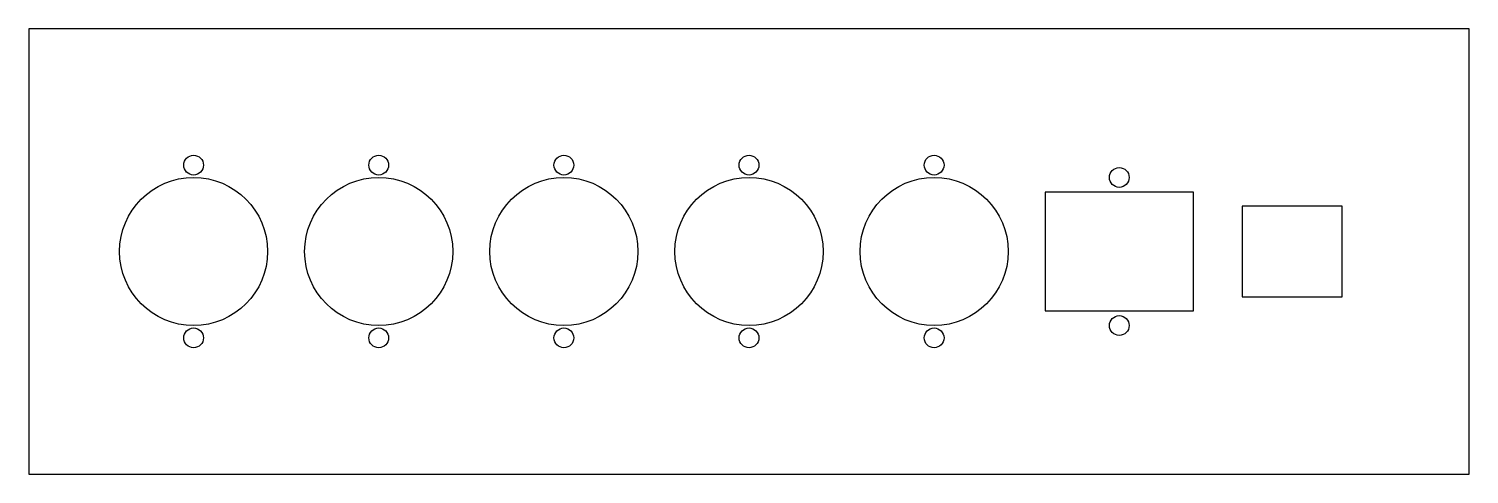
# Model space of a CAD drawing. Header units: millimetres. Extents: x -117 to 117, y 0 to 72.
import ezdxf

# ---------------------------------------------------------------- set-up
doc = ezdxf.new("R2010")
doc.units = ezdxf.units.MM
for name, color, linetype in [('Circle', 7, 'CONTINUOUS'), ('Circle001', 7, 'CONTINUOUS'), ('Circle002', 7, 'CONTINUOUS'), ('Circle003', 7, 'CONTINUOUS'), ('Circle004', 7, 'CONTINUOUS'), ('Circle005', 7, 'CONTINUOUS'), ('Circle006', 7, 'CONTINUOUS'), ('Circle007', 7, 'CONTINUOUS'), ('Circle008', 7, 'CONTINUOUS'), ('Circle009', 7, 'CONTINUOUS'), ('Circle010', 7, 'CONTINUOUS'), ('Circle011', 7, 'CONTINUOUS'), ('Circle012', 7, 'CONTINUOUS'), ('Circle013', 7, 'CONTINUOUS'), ('Circle014', 7, 'CONTINUOUS'), ('Circle015', 7, 'CONTINUOUS'), ('Circle016', 7, 'CONTINUOUS'), ('Rectangle', 7, 'CONTINUOUS'), ('Rectangle001', 7, 'CONTINUOUS'), ('Rectangle002', 7, 'CONTINUOUS')]:
    doc.layers.add(name, color=color, linetype=linetype)

msp = doc.modelspace()

# ---------------------------------------------------------------- linework, layer by layer
at = {"layer": 'Circle'}
msp.add_circle((-90, 36.1), 12, dxfattribs=at)
at = {"layer": 'Circle001'}
msp.add_circle((-90, 50.1), 1.6, dxfattribs=at)
at = {"layer": 'Circle002'}
msp.add_circle((-90, 22.1), 1.6, dxfattribs=at)
at = {"layer": 'Circle003'}
msp.add_circle((-60, 36.1), 12, dxfattribs=at)
at = {"layer": 'Circle004'}
msp.add_circle((-60, 50.1), 1.6, dxfattribs=at)
at = {"layer": 'Circle005'}
msp.add_circle((-60, 22.1), 1.6, dxfattribs=at)
at = {"layer": 'Circle006'}
msp.add_circle((-30, 36.1), 12, dxfattribs=at)
at = {"layer": 'Circle007'}
msp.add_circle((-30, 50.1), 1.6, dxfattribs=at)
at = {"layer": 'Circle008'}
msp.add_circle((-30, 22.1), 1.6, dxfattribs=at)
at = {"layer": 'Circle009'}
msp.add_circle((0, 36.1), 12, dxfattribs=at)
at = {"layer": 'Circle010'}
msp.add_circle((0, 50.1), 1.6, dxfattribs=at)
at = {"layer": 'Circle011'}
msp.add_circle((0, 22.1), 1.6, dxfattribs=at)
at = {"layer": 'Circle012'}
msp.add_circle((30, 36.1), 12, dxfattribs=at)
at = {"layer": 'Circle013'}
msp.add_circle((30, 50.1), 1.6, dxfattribs=at)
at = {"layer": 'Circle014'}
msp.add_circle((30, 22.1), 1.6, dxfattribs=at)
at = {"layer": 'Circle015'}
msp.add_circle((60, 48.1), 1.6, dxfattribs=at)
at = {"layer": 'Circle016'}
msp.add_circle((60, 24.1), 1.6, dxfattribs=at)
at = {"layer": 'Rectangle'}
for p, q in [((116.7, 72.2), (-116.7, 72.2)), ((-116.7, 72.2), (-116.7, 0)), ((116.7, 0), (116.7, 72.2)), ((-116.7, 0), (116.7, 0))]:
    msp.add_line(p, q, dxfattribs=at)
at = {"layer": 'Rectangle001'}
for p, q in [((72, 45.7), (48, 45.7)), ((48, 45.7), (48, 26.5)), ((72, 26.5), (72, 45.7)), ((48, 26.5), (72, 26.5))]:
    msp.add_line(p, q, dxfattribs=at)
at = {"layer": 'Rectangle002'}
for p, q in [((96.1, 43.45), (79.9, 43.45)), ((79.9, 43.45), (79.9, 28.75)), ((96.1, 28.75), (96.1, 43.45)), ((79.9, 28.75), (96.1, 28.75))]:
    msp.add_line(p, q, dxfattribs=at)

doc.saveas('drawing.dxf')
